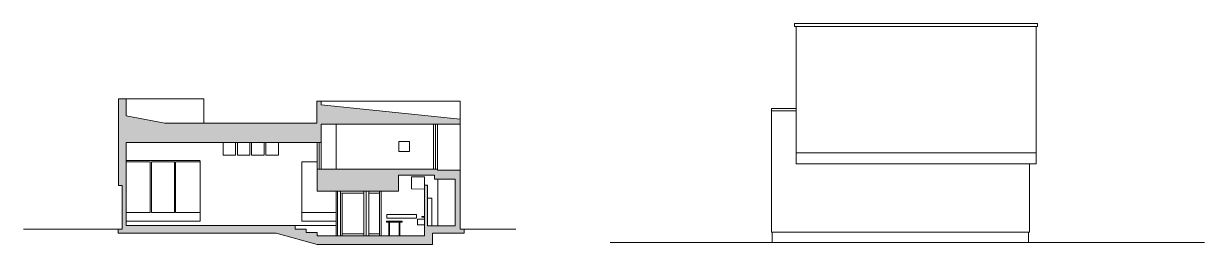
# Model space of a CAD drawing. Header units: millimetres. Extents: x 2902 to 15554, y -1771 to 10617.
# Drawn here: x 9615 to 15554, y -1491 to -381 of the extents above; entities that cross this region are included whole.
import ezdxf

# ---------------------------------------------------------------- set-up
doc = ezdxf.new("R2010")
doc.units = ezdxf.units.MM
doc.layers.add('muri', color=1, linetype='Continuous', lineweight=9)
doc.layers.add('proiezioni', color=3, linetype='Continuous', lineweight=9)

msp = doc.modelspace()

# ---------------------------------------------------------------- hatches: boundary and pattern name
at = {"layer": 'muri', "transparency": 33554610}
h = msp.add_hatch(color=256, dxfattribs=at)
h.dxf.hatch_style = 1
h.paths.add_polyline_path([(11111.4, -886.3), (11810.3, -886.3), (11810.3, -861.1), (11111.4, -789.8), (11111.4, -771.3), (11089.6, -771.3), (11089.6, -881.7), (10324.6, -881.7), (10130.1, -844.8), (10130.1, -759), (10092.5, -759), (10092.5, -1194), (10111.3, -1194), (10111.3, -1414), (10091.3, -1414), (10091.3, -1434), (10884.7, -1434), (11091, -1491), (11671.2, -1491), (11671.2, -1434), (11830.3, -1434), (11830.3, -1414), (11810.3, -1414), (11810.3, -1118.2), (11696.2, -1118.2), (11696.2, -1113.2), (11091.2, -1113.2), (11091.2, -1223.2), (11501.2, -1223.2), (11501.2, -1143.2), (11681.2, -1143.2), (11681.2, -1163.2), (11786.2, -1163.2), (11786.2, -1398.2), (11646.2, -1398.2), (11646.2, -1193.2), (11631.2, -1193.2), (11631.2, -1212.7), (11631.2, -1448.2), (11091, -1448.2), (11091, -1431.1), (11035.9, -1431.1), (11035.9, -1413.9), (10980.8, -1413.9), (10980.8, -1396.7), (10131.3, -1396.7), (10131.3, -979.1), (11111.4, -979.1)])

# ---------------------------------------------------------------- linework, layer by layer
at = {"layer": 'muri'}
for p, q in [((10130.1, -759), (10092.5, -759)), ((10092.5, -759), (10092.5, -1194)), ((10130.1, -844.8), (10130.1, -759)), ((11089.6, -881.7), (11089.6, -771.3)), ((11089.6, -771.3), (11111.4, -771.3)), ((11111.4, -771.3), (11111.4, -789.8)), ((11111.4, -789.8), (11810.3, -861.1)), ((10324.6, -881.7), (10130.1, -844.8)), ((11089.6, -881.7), (10324.6, -881.7)), ((11111.4, -979.1), (11111.4, -886.3)), ((11111.4, -886.3), (11810.3, -886.3)), ((11686.2, -1113.2), (11686.2, -886.3)), ((11810.3, -886.3), (11810.3, -861.1)), ((10131.3, -979.1), (10131.3, -1396.7)), ((10131.3, -979.1), (11111.4, -979.1)), ((11101.2, -1113.2), (11101.2, -979.1)), ((11091.2, -1223.2), (11091.2, -1113.2)), ((11091.2, -1113.2), (11696.2, -1113.2)), ((11696.2, -1113.2), (11696.2, -1118.2)), ((11696.2, -1118.2), (11810.3, -1118.2)), ((11810.3, -1414), (11810.3, -1118.2)), ((11681.2, -1143.2), (11501.2, -1143.2)), ((11501.2, -1143.2), (11501.2, -1223.2)), ((11681.2, -1163.2), (11681.2, -1143.2)), ((11786.2, -1163.2), (11681.2, -1163.2)), ((11786.2, -1398.2), (11786.2, -1163.2)), ((10111.3, -1194), (10092.5, -1194)), ((10111.3, -1414), (10111.3, -1194)), ((11501.2, -1223.2), (11091.2, -1223.2)), ((11631.2, -1448.2), (11631.2, -1193.2)), ((11631.2, -1193.2), (11646.2, -1193.2)), ((11646.2, -1193.2), (11646.2, -1398.2)), ((10111.3, -1414), (9615.1, -1414)), ((10111.3, -1414), (10091.3, -1414)), ((10091.3, -1414), (10091.3, -1434)), ((10131.3, -1396.7), (10980.8, -1396.7)), ((10980.8, -1396.7), (10980.8, -1413.9)), ((10980.8, -1413.9), (11035.9, -1413.9)), ((11035.9, -1413.9), (11035.9, -1431.1)), ((11646.2, -1398.2), (11786.2, -1398.2)), ((12091, -1414), (11810.3, -1414)), ((11810.3, -1414), (11830.3, -1414)), ((11830.3, -1414), (11830.3, -1434)), ((10091.3, -1434), (10884.7, -1434)), ((10884.7, -1434), (11091, -1491)), ((11035.9, -1431.1), (11091, -1431.1)), ((11091, -1431.1), (11091, -1448.2)), ((11091, -1448.2), (11631.2, -1448.2)), ((11671.2, -1434), (11830.3, -1434)), ((11671.2, -1491), (11671.2, -1434)), ((13380.9, -1480.7), (12566, -1480.7)), ((14668.8, -1480.7), (15554.1, -1480.7)), ((11091, -1491), (11671.2, -1491))]:
    msp.add_line(p, q, dxfattribs=at)
for points in [[(14103.9, -394.3), (13493.1, -394.3), (13493.1, -380.6), (14103.9, -380.6)], [(14103.9, -394.3), (14714.7, -394.3), (14714.7, -380.6), (14103.9, -380.6)], [(13500.5, -818.9), (13376, -818.9), (13376, -1429.4), (14673.8, -1429.4), (14673.8, -1085.4)], [(14024.9, -1480.7), (13380.9, -1480.7), (13380.9, -1429.4), (14024.9, -1429.4)], [(14024.9, -1480.7), (14668.8, -1480.7), (14668.8, -1429.4), (14024.9, -1429.4)]]:
    msp.add_lwpolyline(points, dxfattribs=at)
for points in [[(14707.3, -1030.6), (13500.5, -1030.6), (13500.5, -394.3), (14707.3, -394.3)], [(13376, -818.9), (13500.5, -818.9), (13500.5, -807.9), (13376, -807.9)], [(13500.5, -1030.6), (14707.3, -1030.6), (14707.3, -1085.4), (13500.5, -1085.4)]]:
    msp.add_lwpolyline(points, close=True, dxfattribs=at)
at = {"layer": 'proiezioni'}
for p, q in [((10130.1, -759), (10521.1, -759)), ((10521.1, -759), (10521.1, -881.7)), ((11111.4, -771.3), (11810.3, -771.3)), ((11810.3, -771.3), (11810.3, -861.1)), ((11186.7, -886.3), (11186.7, -1113.2)), ((11676.2, -1113.2), (11676.2, -886.3)), ((11696.2, -1113.2), (11696.2, -886.3)), ((11810.3, -886.3), (11810.3, -1118.2)), ((11091.2, -1113.2), (11091.2, -979.1)), ((11111.4, -1113.2), (11111.4, -979.1)), ((10502.8, -1069.2), (10131.3, -1069.2)), ((10251.4, -1075.8), (10131.3, -1075.8)), ((10251.4, -1075.8), (10251.4, -1331)), ((10373.6, -1075.8), (10257.6, -1075.8)), ((10257.6, -1075.8), (10257.6, -1331)), ((10373.6, -1075.8), (10373.6, -1331)), ((10502.8, -1075.8), (10379.7, -1075.8)), ((10379.7, -1075.8), (10379.7, -1331)), ((10502.8, -1331), (10502.8, -1072.4)), ((11091.2, -1075.2), (11014.9, -1075.2)), ((11014.9, -1075.2), (11014.9, -1330.9)), ((11699.3, -1163.2), (11699.3, -1398.2)), ((11187.6, -1223.2), (11187.6, -1448.2)), ((11193.8, -1223.2), (11193.8, -1448.2)), ((11208.1, -1223.2), (11208.1, -1448.2)), ((11214.4, -1233.3), (11326.5, -1233.3)), ((11217.6, -1233.3), (11217.6, -1448.2)), ((11326.5, -1223.2), (11326.5, -1448.2)), ((11338.4, -1223.2), (11338.4, -1448.2)), ((11350.9, -1223.2), (11350.9, -1448.2)), ((11350.9, -1233.3), (11405.1, -1233.3)), ((11405.1, -1223.2), (11405.1, -1448.2)), ((11414, -1223.2), (11414, -1448.2)), ((11646.2, -1258.2), (11668.2, -1258.2)), ((11668.2, -1258.2), (11668.2, -1398.2)), ((11014.9, -1330.9), (11187.6, -1330.9)), ((11014.9, -1330.9), (11014.9, -1373.8)), ((10980.8, -1396.7), (11187.6, -1396.7)), ((11014.9, -1373.8), (11187.6, -1373.8)), ((11217.6, -1438.1), (11326.5, -1438.1)), ((11350.9, -1438.1), (11405.1, -1438.1))]:
    msp.add_line(p, q, dxfattribs=at)
for points in [[(10618.8, -1042.8), (10681.6, -1042.8), (10681.6, -979.1), (10618.8, -979.1)], [(10690.4, -1042.8), (10753.2, -1042.8), (10753.2, -979.1), (10690.4, -979.1)], [(10762, -1042.8), (10824.8, -1042.8), (10824.8, -979.1), (10762, -979.1)], [(10833.6, -1042.8), (10896.4, -1042.8), (10896.4, -979.1), (10833.6, -979.1)], [(11501.7, -1023.2), (11555.2, -1023.2), (11555.2, -972.7), (11501.7, -972.7)], [(11565.5, -1212), (11631.2, -1212.7), (11631.2, -1151.5), (11565.5, -1150.8)], [(11441.2, -1341.3), (11591.2, -1341.3), (11591.2, -1359.8), (11441.2, -1359.8)], [(11631.2, -1392.5), (11596.9, -1392.5), (11596.9, -1364.7), (11631.2, -1364.7)], [(11631.2, -1354.3), (11618.6, -1354.3), (11618.6, -1350.1), (11631.2, -1350.1)], [(11440.8, -1379.2), (11518.7, -1379.2), (11518.7, -1373.5), (11440.8, -1373.5)], [(11452.2, -1379.2), (11455.5, -1379.2), (11455.5, -1448.2), (11452.2, -1448.2)], [(11507.4, -1379.2), (11504, -1379.2), (11504, -1448.2), (11507.4, -1448.2)]]:
    msp.add_lwpolyline(points, close=True, dxfattribs=at)
for points in [[(10251.4, -1331), (10131.3, -1331), (10131.3, -1374.2), (10502.8, -1374.2), (10502.8, -1331), (10379.7, -1331)], [(10373.6, -1331), (10257.6, -1331)]]:
    msp.add_lwpolyline(points, dxfattribs=at)

doc.saveas('drawing.dxf')
